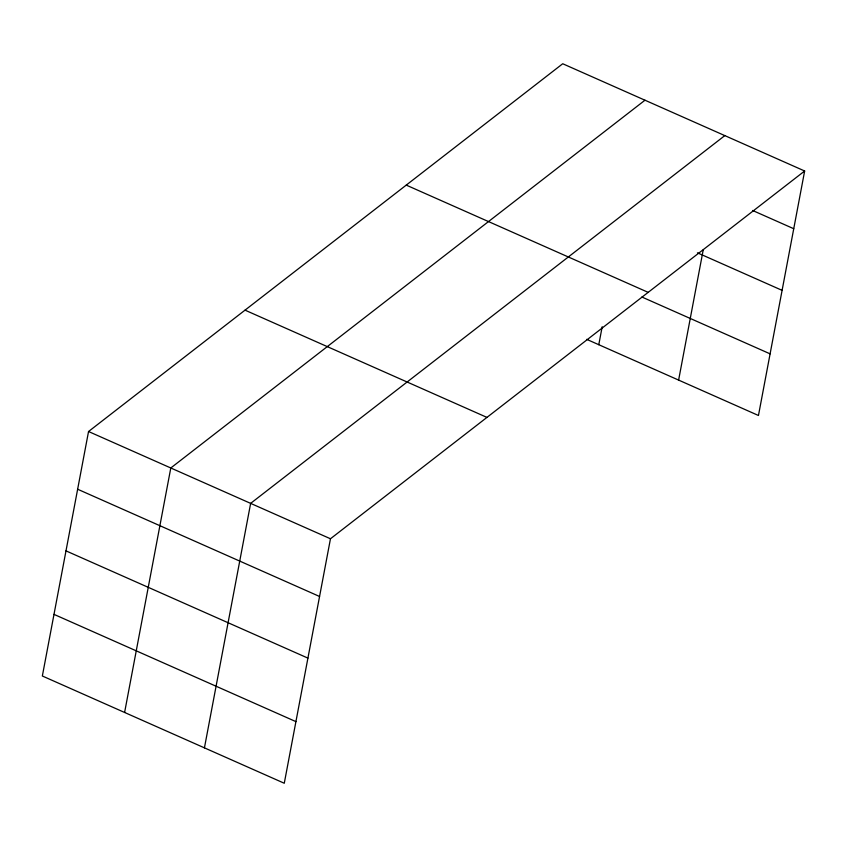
<?xml version="1.0" encoding="UTF-8"?>
<svg xmlns="http://www.w3.org/2000/svg" width="847" height="847" viewBox="0 0 847 847"><rect width="100%" height="100%" fill="white"/><g stroke="black" fill="none" stroke-linecap="round" stroke-linejoin="round"><path stroke-width="1.27" d="M88.543 431.515L42.35 676.001L284.274 783.253L330.468 538.766L804.65 170.999L562.726 63.747L88.543 431.515L330.468 538.766M124.604 712.465L170.798 467.978L644.98 100.211M204.434 747.859L250.638 503.372L724.82 135.605M598.787 344.708L602.185 326.73M678.616 380.102L703.232 249.823M804.65 170.999L758.457 415.485L586.685 339.34M752.612 210.48L793.745 228.722M697.43 252.819L782.099 290.352M406.253 185.112L648.167 292.363M641.878 297.011L770.103 353.855M245.027 310.15L486.951 417.402M77.638 489.227L319.563 596.479M65.992 550.868L307.916 658.119M53.996 614.371L295.921 721.623"/></g></svg>
